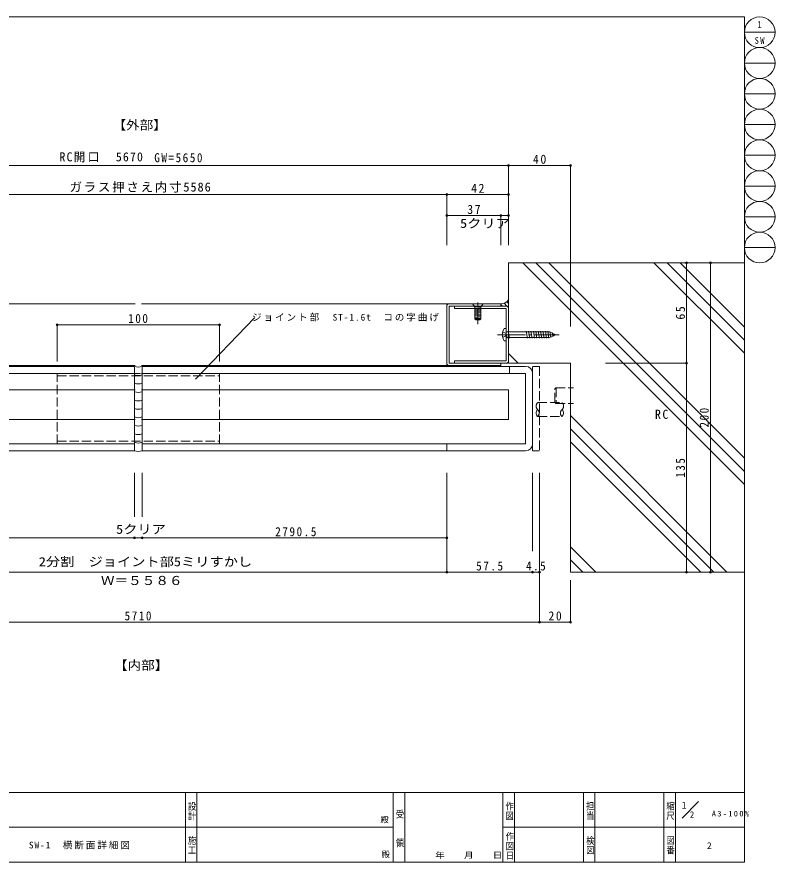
# Model space of a CAD drawing. Units: millimetres on the paper, with parts at other scales. Extents: x -848 to 394, y -812 to -536.
# Drawn here: x -271.4 to -26.2, y -811.7 to -538.5 of the extents above; entities that cross this region are included whole.
import ezdxf
from ezdxf.enums import TextEntityAlignment as Align

# ---------------------------------------------------------------- set-up
doc = ezdxf.new("R2010")
doc.units = ezdxf.units.MM
doc.header["$PDMODE"] = 32
doc.header["$PDSIZE"] = 0.6
for name, pattern in [('CHAIN1', [8, 5, -1, 1, -1]), ('CHAIN2', [12, 9, -1, 1, -1]), ('DASHED3', [4, 3, -1]), ('LONG_DASHED1', [7, 6, -1])]:
    doc.linetypes.add(name, pattern=pattern)
doc.layers.add('1-9_hojyosen', color=7, linetype='Continuous', lineweight=9)
doc.layers.add('F-0', color=5, linetype='Continuous', lineweight=9)
doc.styles.add('@ＭＳ ゴシック', font='')
doc.styles.add('ＭＳ ゴシック', font='')
doc.styles.get('@ＭＳ ゴシック').set_extended_font_data('@MS Gothic')
doc.styles.get('ＭＳ ゴシック').set_extended_font_data('MS Gothic')

msp = doc.modelspace()

# ---------------------------------------------------------------- linework, layer by layer
at = {"layer": '1-9_hojyosen', "color": 3}
for p, q in [((-351.896, -586.53), (-112.368, -586.53)), ((-112.368, -586.53), (-112.368, -612.276)), ((-112.368, -586.53), (-92.368, -586.53)), ((-92.368, -586.53), (-92.368, -638.608)), ((-331.896, -595.883), (-132.368, -595.883)), ((-132.368, -595.883), (-132.368, -612.276)), ((-132.368, -595.883), (-112.368, -595.883)), ((-112.368, -595.883), (-112.368, -612.276)), ((-132.368, -602.755), (-114.868, -602.755)), ((-132.368, -602.755), (-132.368, -612.276)), ((-114.868, -602.755), (-114.868, -612.276)), ((-114.868, -602.755), (-112.368, -602.755)), ((-112.368, -602.755), (-112.368, -612.276)), ((-54.808, -617.983), (-81.068, -617.983)), ((-54.808, -617.983), (-54.808, -650.483)), ((-47.118, -617.983), (-47.118, -717.983)), ((-258.382, -638), (-205.882, -638)), ((-258.382, -638), (-258.382, -649.924)), ((-205.882, -638), (-205.882, -649.924)), ((-54.808, -650.483), (-81.068, -650.483)), ((-54.808, -650.483), (-54.808, -717.983)), ((-233.382, -700.151), (-233.382, -685.857)), ((-230.882, -700.151), (-230.882, -685.857)), ((-132.368, -717.983), (-132.368, -685.857)), ((-104.618, -711.227), (-104.618, -685.857)), ((-102.368, -734.127), (-102.368, -685.857)), ((-102.368, -720.887), (-102.368, -694.138)), ((-132.368, -706.907), (-132.368, -700.894)), ((-233.382, -706.907), (-331.896, -706.907)), ((-230.882, -706.907), (-233.382, -706.907)), ((-132.368, -706.907), (-230.882, -706.907)), ((-331.896, -717.983), (-132.368, -717.983)), ((-132.368, -717.983), (-104.618, -717.983)), ((-104.618, -717.983), (-102.368, -717.983)), ((-54.808, -717.983), (-81.068, -717.983)), ((-92.368, -734.127), (-92.368, -720.542)), ((-361.896, -734.127), (-102.368, -734.127)), ((-102.368, -734.127), (-92.368, -734.127))]:
    msp.add_line(p, q, dxfattribs=at)
at = {"layer": '1-9_hojyosen'}
for p, q in [((-112.368, -650.483), (-112.368, -617.983)), ((-36.132, -617.983), (-112.368, -617.983)), ((-36.132, -689.66), (-107.809, -617.983)), ((-36.132, -685.418), (-103.567, -617.983)), ((-36.132, -681.175), (-99.324, -617.983)), ((-36.132, -647.234), (-65.383, -617.983)), ((-36.132, -642.991), (-61.14, -617.983)), ((-36.132, -638.749), (-56.898, -617.983)), ((-112.368, -631.138), (-112.936, -630.57)), ((-332.646, -631.233), (-233.132, -631.233)), ((-131.618, -631.233), (-231.132, -631.233)), ((-132.368, -650.483), (-132.368, -631.983)), ((-131.618, -631.233), (-114.868, -631.233)), ((-113.118, -631.983), (-131.618, -631.983)), ((-131.618, -650.483), (-131.618, -631.983)), ((-129.868, -632.733), (-113.118, -632.733)), ((-114.868, -631.983), (-114.868, -631.233)), ((-114.351, -631.983), (-114.868, -631.466)), ((-112.937, -631.983), (-113.859, -631.061)), ((-113.118, -632.733), (-113.118, -649.733)), ((-213.673, -655.592), (-194.605, -635.823)), ((-112.368, -636.233), (-112.368, -650.483)), ((-109.251, -650.483), (-112.368, -647.366)), ((-332.646, -651.233), (-233.132, -651.233)), ((-131.618, -651.233), (-231.132, -651.233)), ((-230.882, -678.733), (-230.882, -651.483)), ((-112.118, -651.483), (-230.882, -651.483)), ((-113.118, -650.483), (-131.618, -650.483)), ((-131.618, -651.233), (-114.868, -651.233)), ((-113.118, -650.483), (-129.868, -650.483)), ((-114.868, -651.233), (-114.868, -650.483)), ((-112.118, -651.483), (-112.118, -653.733)), ((-106.868, -651.483), (-112.118, -651.483)), ((-231.132, -653.733), (-112.118, -653.733)), ((-104.618, -653.733), (-104.618, -676.483)), ((-233.132, -668.608), (-351.896, -668.608)), ((-231.132, -668.608), (-112.368, -668.608)), ((-41.751, -717.983), (-92.368, -667.366)), ((-45.993, -717.983), (-92.368, -671.608)), ((-331.896, -676.483), (-233.382, -676.483)), ((-132.368, -676.483), (-230.882, -676.483)), ((-132.368, -676.483), (-106.868, -676.483)), ((-132.368, -676.483), (-132.368, -678.733)), ((-50.236, -717.983), (-92.368, -675.851)), ((-331.896, -678.733), (-233.382, -678.733)), ((-132.368, -678.733), (-230.882, -678.733)), ((-106.868, -678.733), (-132.368, -678.733)), ((-84.177, -717.983), (-92.368, -709.792)), ((-88.42, -717.983), (-92.368, -714.035)), ((-92.368, -717.983), (-36.132, -717.983))]:
    msp.add_line(p, q, dxfattribs=at)
at = {"layer": '1-9_hojyosen', "color": 6, "linetype": 'CHAIN1'}
msp.add_line((-122.352, -637.827), (-122.352, -630.566), dxfattribs=at)
at = {"layer": '1-9_hojyosen', "color": 6}
for p, q in [((-123.352, -632.233), (-124.102, -631.233)), ((-124.102, -631.233), (-120.602, -631.233)), ((-123.352, -632.233), (-121.352, -632.233)), ((-123.352, -636.065), (-123.352, -632.233)), ((-121.352, -632.442), (-123.352, -632.267)), ((-121.352, -632.793), (-123.352, -632.618)), ((-121.352, -633.145), (-123.352, -632.97)), ((-121.352, -633.496), (-123.352, -633.321)), ((-121.352, -633.847), (-123.352, -633.673)), ((-121.352, -632.286), (-121.957, -632.233)), ((-121.352, -632.233), (-120.602, -631.233)), ((-121.352, -636.065), (-121.352, -632.233)), ((-121.352, -634.199), (-123.352, -634.024)), ((-121.352, -634.55), (-123.352, -634.375)), ((-121.352, -634.902), (-123.352, -634.727)), ((-121.352, -635.253), (-123.352, -635.078)), ((-121.352, -635.604), (-123.352, -635.429)), ((-121.352, -635.956), (-123.352, -635.781)), ((-123.352, -636.065), (-123.013, -636.404)), ((-123.352, -636.065), (-121.352, -636.065)), ((-123.002, -636.415), (-121.702, -636.415)), ((-121.352, -636.065), (-121.697, -636.41)), ((-113.778, -639.253), (-113.118, -639.253)), ((-113.118, -639.253), (-113.118, -643.213)), ((-113.118, -640.353), (-99.243, -640.353)), ((-113.118, -640.843), (-112.855, -642.333)), ((-112.467, -640.133), (-112.079, -642.333)), ((-106.691, -640.133), (-106.303, -642.333)), ((-105.915, -640.133), (-105.527, -642.333)), ((-105.139, -640.133), (-104.751, -642.333)), ((-104.363, -640.133), (-103.975, -642.333)), ((-103.587, -640.133), (-103.199, -642.333)), ((-102.811, -640.133), (-102.423, -642.333)), ((-102.035, -640.133), (-101.647, -642.333)), ((-101.259, -640.133), (-100.871, -642.333)), ((-100.483, -640.133), (-100.095, -642.333)), ((-99.707, -640.133), (-99.319, -642.333)), ((-99.085, -640.181), (-98.739, -642.143)), ((-98.247, -640.528), (-98.015, -641.843)), ((-113.778, -643.213), (-113.118, -643.213)), ((-113.118, -642.113), (-99.243, -642.113))]:
    msp.add_line(p, q, dxfattribs=at)
at = {"layer": '1-9_hojyosen', "color": 6, "linetype": 'CHAIN2'}
msp.add_line((-115.953, -641.233), (-96.018, -641.233), dxfattribs=at)
at = {"layer": '1-9_hojyosen', "color": 6, "linetype": 'LONG_DASHED1'}
for p, q in [((-114.083, -642.074), (-113.409, -641.737)), ((-113.409, -641.737), (-113.196, -641.337))]:
    msp.add_line(p, q, dxfattribs=at)
at = {"layer": '1-9_hojyosen', "linetype": 'DASHED3'}
for p, q in [((-104.618, -651.483), (-102.368, -651.483)), ((-102.368, -651.483), (-102.368, -678.733)), ((-258.382, -653.733), (-205.882, -653.733)), ((-258.382, -676.483), (-258.382, -653.733)), ((-258.382, -654.533), (-205.882, -654.533)), ((-205.882, -676.483), (-205.882, -653.733)), ((-258.382, -675.683), (-205.882, -675.683))]:
    msp.add_line(p, q, dxfattribs=at)
at = {"layer": '1-9_hojyosen', "color": 5, "linetype": 'DASHED3'}
for p, q in [((-97.464, -663.076), (-97.46, -658.783)), ((-97.464, -663.076), (-97.46, -658.783)), ((-97.106, -658.43), (-97.46, -658.783)), ((-97.106, -658.43), (-97.46, -658.783)), ((-97.106, -658.43), (-91.395, -658.435)), ((-96.96, -658.43), (-96.964, -663.43)), ((-96.96, -658.43), (-96.964, -663.43)), ((-102.966, -663.138), (-95.077, -663.162)), ((-97.464, -663.076), (-97.11, -663.43)), ((-97.464, -663.076), (-97.11, -663.43)), ((-97.11, -663.43), (-91.399, -663.435)), ((-102.892, -667.638), (-95.139, -667.661))]:
    msp.add_line(p, q, dxfattribs=at)
at = {"layer": '1-9_hojyosen'}
for points in [[(-113.118, -631.983), (-129.868, -631.983), (-129.868, -632.733)], [(-113.118, -649.733), (-129.868, -649.733), (-129.868, -650.483)], [(-352.146, -651.483), (-352.146, -652.789), (-352.146, -653.733), (-233.132, -653.733)], [(-233.382, -678.733), (-233.382, -651.483), (-352.146, -651.483)], [(-112.368, -650.483), (-92.368, -650.483), (-92.368, -717.983)], [(-112.118, -653.733), (-106.868, -653.733), (-106.868, -676.483)], [(-233.132, -659.108), (-351.896, -659.108), (-351.896, -668.608)], [(-231.132, -659.108), (-112.368, -659.108), (-112.368, -668.608)]]:
    msp.add_lwpolyline(points, dxfattribs=at)
at = {"layer": '1-9_hojyosen', "color": 6, "linetype": 'LONG_DASHED1'}
msp.add_lwpolyline([(-114.083, -640.393), (-113.409, -640.73), (-113.196, -641.13)], dxfattribs=at)
at = {"layer": '1-9_hojyosen', "color": 6}
msp.add_lwpolyline([(-99.243, -642.113), (-97.118, -641.233), (-99.243, -640.353)], dxfattribs=at)
at = {"layer": '1-9_hojyosen', "linetype": 'DASHED3'}
msp.add_lwpolyline([(-102.368, -678.733), (-104.618, -678.733), (-104.618, -651.483)], dxfattribs=at)
at = {"layer": '1-9_hojyosen'}
for centre, radius, start, end in [((-114.9, -627.999), 3.234, 270.5563, 321.50313), ((-131.618, -631.983), 0.75, 90, 180), ((-113.118, -632.733), 0.75, 0, 90), ((-113.118, -649.733), 0.75, 270, 0), ((-232.132, -648.298), 3.422, 248.5733, 291.4267), ((-131.618, -650.483), 0.75, 180, 270), ((-106.868, -653.733), 2.25, 0, 90), ((-232.132, -651.023), 3.422, 248.5733, 291.4267), ((-232.132, -653.748), 3.422, 248.5733, 291.4267), ((-232.132, -656.473), 3.422, 248.5733, 291.4267), ((-232.132, -659.198), 3.422, 248.5733, 291.4267), ((-232.132, -661.923), 3.422, 248.5733, 291.4267), ((-232.132, -664.648), 3.422, 248.5733, 291.4267), ((-232.132, -667.373), 3.422, 248.5733, 291.4267), ((-232.132, -670.098), 3.422, 248.5733, 291.4267), ((-232.132, -672.823), 3.422, 248.5733, 291.4267), ((-106.868, -676.483), 2.25, 270, 0), ((-232.132, -675.548), 3.422, 248.5733, 291.4267)]:
    msp.add_arc(centre, radius, start, end, dxfattribs=at)
at = {"layer": '1-9_hojyosen', "color": 6}
for centre, start, end in [((-110.333, -641.502), 146.86974, 176.26039), ((-110.333, -640.965), 183.73962, 213.13029)]:
    msp.add_arc(centre, 4.114, start, end, dxfattribs=at)
at = {"layer": '1-9_hojyosen', "color": 6, "linetype": 'LONG_DASHED1'}
msp.add_arc((-113.39, -641.233), 0.22, 331.97812, 28.03201, dxfattribs=at)
at = {"layer": '1-9_hojyosen', "color": 5, "linetype": 'DASHED3'}
for centre, radius, start, end in [((-101.92, -664.303), 1.544, 132.66186, 226.23727), ((-101.92, -664.303), 1.544, 132.66186, 226.23727), ((-96.144, -664.294), 1.544, 312.66369, 46.2391), ((-96.144, -664.294), 1.544, 312.66369, 46.2391), ((-101.872, -666.553), 1.592, 134.48966, 224.41218), ((-101.872, -666.553), 1.592, 134.48966, 224.41218), ((-103.984, -666.533), 1.496, 310.69337, 48.20669), ((-103.984, -666.533), 1.496, 310.69337, 48.20669), ((-94.123, -666.563), 1.496, 130.69427, 228.20757), ((-94.123, -666.563), 1.496, 130.69427, 228.20757), ((-96.236, -666.543), 1.592, 314.48876, 44.41129), ((-96.236, -666.543), 1.592, 314.48876, 44.41129)]:
    msp.add_arc(centre, radius, start, end, dxfattribs=at)
at = {"layer": '1-9_hojyosen', "color": 134}
for p in [(-112.368, -586.53), (-92.368, -586.53), (-132.368, -595.883), (-112.368, -595.883), (-132.368, -602.755), (-114.868, -602.755), (-112.368, -602.755), (-54.808, -617.983), (-47.118, -617.983), (-258.382, -638), (-205.882, -638), (-54.808, -650.483), (-233.382, -706.907), (-230.882, -706.907), (-132.368, -706.907), (-132.368, -717.983), (-104.618, -717.983), (-102.368, -717.983), (-54.808, -717.983), (-47.118, -717.983), (-102.368, -734.127), (-92.368, -734.127)]:
    msp.add_point(p, dxfattribs=at)
at = {"layer": 'F-0'}
for p, q in [((-428.132, -538.527), (-36.132, -538.527)), ((-36.132, -538.527), (-36.132, -811.69)), ((-36.132, -543.497), (-26.192, -543.497)), ((-36.132, -553.437), (-26.192, -553.437)), ((-36.132, -563.377), (-26.192, -563.377)), ((-36.132, -573.317), (-26.192, -573.317)), ((-36.132, -583.257), (-26.192, -583.257)), ((-36.132, -593.197), (-26.192, -593.197)), ((-36.132, -603.137), (-26.192, -603.137)), ((-36.132, -613.077), (-26.192, -613.077)), ((-145.982, -789.19), (-145.982, -811.69)), ((-114.232, -789.19), (-114.232, -811.69)), ((-110.482, -789.19), (-110.482, -811.69)), ((-88.199, -789.19), (-88.199, -811.69)), ((-84.449, -789.19), (-84.449, -811.69)), ((-62.166, -789.19), (-36.132, -789.19)), ((-50.919, -792.131), (-56.286, -797.498)), ((-216.907, -800.44), (-282.582, -800.44)), ((-149.732, -800.44), (-216.907, -800.44)), ((-114.232, -800.44), (-62.166, -800.44)), ((-62.166, -800.44), (-36.132, -800.44)), ((-36.132, -811.69), (-428.132, -811.69))]:
    msp.add_line(p, q, dxfattribs=at)
for points in [[(-282.582, -789.19), (-216.907, -789.19), (-149.732, -789.19), (-62.166, -789.19), (-36.132, -789.19)], [(-216.907, -789.19), (-216.907, -800.44), (-216.907, -811.69)], [(-213.157, -789.19), (-213.157, -800.44), (-213.157, -811.69)], [(-149.732, -789.19), (-149.732, -800.44), (-149.732, -811.69)], [(-62.166, -789.19), (-62.166, -800.44), (-62.166, -811.69)], [(-58.416, -789.19), (-58.416, -800.44), (-58.416, -811.69)]]:
    msp.add_lwpolyline(points, dxfattribs=at)
for centre in [(-31.162, -543.497), (-31.162, -553.437), (-31.162, -563.377), (-31.162, -573.317), (-31.162, -583.257), (-31.162, -593.197), (-31.162, -603.137), (-31.162, -613.077)]:
    msp.add_circle(centre, 4.97, dxfattribs=at)

# ---------------------------------------------------------------- texts
at = {"layer": '1-9_hojyosen', "style": 'ＭＳ ゴシック'}
msp.add_text('1', height=2.199, dxfattribs=at).set_placement((-31.965, -542.752), align=Align.BOTTOM_LEFT)
for s, width, p in [('【外部】', 1.1, (-240.489, -575.801)), ('5クリア', 1.15, (-128.08, -607.599)), ('5クリア', 1.15, (-239.318, -706.46)), ('2分割\u3000ジョイント部5ミリすかし', 1.15, (-264.31, -716.941)), ('Ｗ＝５５８６', 1.1, (-244.221, -723.022)), ('【内部】', 1.1, (-240.016, -750.417))]:
    msp.add_text(s, height=2.933, dxfattribs=dict(at, width=width)).set_placement(p, align=Align.BOTTOM_LEFT)
at = {"layer": '1-9_hojyosen', "attachment_point": 7, "style": 'ＭＳ ゴシック'}
for s, insert, char_height in [('\\T1.36;\\W0.9;SW', (-32.809, -547.269), 2.199), ('\\T1.2;\\W0.95;RC開口\u30005670', (-257.606, -585.545), 2.933), ('\\T1.28;\\W0.9;GW=5650', (-226.97, -585.538), 2.933), ('\\T1.27;\\W0.95;40', (-104.493, -586.03), 2.933), ('\\T1.15;ガラス押さえ内寸5586', (-254.373, -595.299), 2.933), ('\\T1.27;\\W0.95;42', (-124.493, -595.383), 2.933), ('\\T1.27;\\W0.95;37', (-125.743, -602.255), 2.933), ('\\T1.27;\\W0.9;100', (-235.382, -637.5), 2.933), ('\\T1.21;ジョイント部\u3000ST-1.6t\u3000コの字曲げ', (-195.36, -636.96), 2.199), ('\\T1.27;\\W0.95;RC', (-65.035, -668.479), 2.933), ('\\T1.28;\\W0.9;2790.5', (-187.841, -706.399), 2.933), ('\\T1.28;\\W0.9;57.5', (-122.868, -717.483), 2.933), ('\\T1.27;\\W0.9;4.5', (-106.743, -717.483), 2.933), ('\\T1.28;\\W0.9;5710', (-236.572, -733.606), 2.933), ('\\T1.27;\\W0.95;20', (-99.493, -733.627), 2.933), ('\\T1.21;SW-1\u3000横断面詳細図', (-267.512, -807.565), 2.199)]:
    msp.add_mtext(s, dxfattribs=dict(at, insert=insert, char_height=char_height))
at = {"layer": '1-9_hojyosen', "char_height": 2.933, "attachment_point": 7, "rotation": 90, "style": 'ＭＳ ゴシック'}
for s, insert in [('\\T1.27;\\W0.95;65', (-55.308, -636.358)), ('\\T1.27;\\W0.9;200', (-47.618, -671.233)), ('\\T1.27;\\W0.9;135', (-55.308, -687.483))]:
    msp.add_mtext(s, dxfattribs=dict(at, insert=insert))
at = {"layer": 'F-0', "color": 7, "style": '@ＭＳ ゴシック', "width": 1.15}
for s, p in [('作図', (-113.636, -792.019)), ('担当', (-87.598, -791.977)), ('縮尺', (-61.622, -791.992)), ('設計', (-216.338, -792.091)), ('受\u3000\u3000領', (-149.121, -794.605)), ('作図日', (-113.561, -801.791)), ('施工', (-216.348, -803.081)), ('検図', (-87.563, -803.157)), ('図番', (-61.587, -803.125))]:
    msp.add_text(s, height=1.924, rotation=270, dxfattribs=at).set_placement(p, align=Align.BOTTOM_LEFT)
at = {"layer": 'F-0', "color": 7, "style": 'ＭＳ ゴシック'}
for s, height, p in [('1', 2.199, (-56.336, -795.051)), ('殿', 1.924, (-153.835, -799.512)), ('2', 2.082, (-53.762, -797.994)), ('2', 2.199, (-48.214, -808.12)), ('殿', 1.924, (-153.441, -810.728))]:
    msp.add_text(s, height=height, dxfattribs=at).set_placement(p, align=Align.BOTTOM_LEFT)
at = {"layer": 'F-0', "color": 7, "style": 'ＭＳ ゴシック', "width": 1.15}
msp.add_text('年\u3000\u3000月\u3000\u3000日', height=1.924, dxfattribs=at).set_placement((-136.09, -811.002), align=Align.BOTTOM_LEFT)
at = {"layer": 'F-0', "color": 7, "insert": (-46.668, -796.965), "char_height": 1.822, "attachment_point": 7, "style": 'ＭＳ ゴシック'}
msp.add_mtext('\\T1.33;\\W0.9;A3-100%', dxfattribs=at)

doc.saveas('drawing.dxf')
